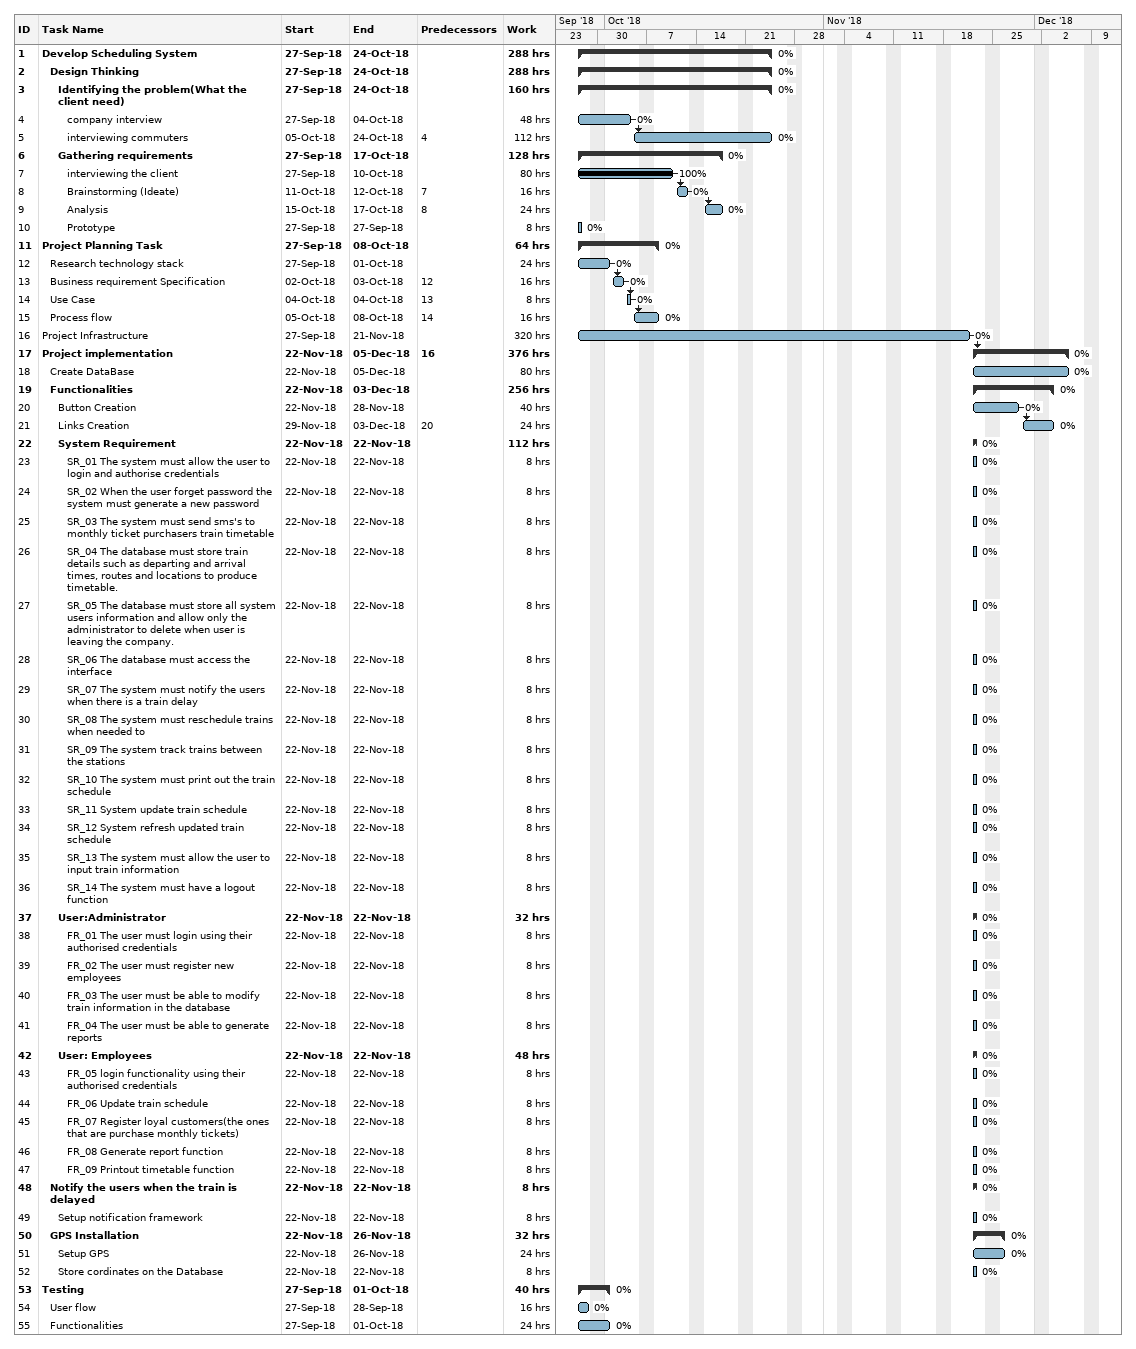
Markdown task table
| ID | Level | Task | Start | Finish | Predecessors | % complete | Work (h) |
|---|---|---|---|---|---|---|---|
| 1 | 1 | **Develop Scheduling System** | 2018-09-27 | 2018-10-24 |  | 0 | 288 |
| 2 | 2 | **Design Thinking** | 2018-09-27 | 2018-10-24 |  | 0 | 288 |
| 3 | 3 | **Identifying the problem(What the client need)** | 2018-09-27 | 2018-10-24 |  | 0 | 160 |
| 4 | 4 | company interview | 2018-09-27 | 2018-10-04 |  | 0 | 48 |
| 5 | 4 | interviewing commuters | 2018-10-05 | 2018-10-24 | 4 | 0 | 112 |
| 6 | 3 | **Gathering requirements** | 2018-09-27 | 2018-10-17 |  | 0 | 128 |
| 7 | 4 | interviewing the client | 2018-09-27 | 2018-10-10 |  | 100 | 80 |
| 8 | 4 | Brainstorming (Ideate) | 2018-10-11 | 2018-10-12 | 7 | 0 | 16 |
| 9 | 4 | Analysis | 2018-10-15 | 2018-10-17 | 8 | 0 | 24 |
| 10 | 4 | Prototype | 2018-09-27 | 2018-09-27 |  | 0 | 8 |
| 11 | 1 | **Project Planning Task** | 2018-09-27 | 2018-10-08 |  | 0 | 64 |
| 12 | 2 | Research technology stack | 2018-09-27 | 2018-10-01 |  | 0 | 24 |
| 13 | 2 | Business requirement Specification | 2018-10-02 | 2018-10-03 | 12 | 0 | 16 |
| 14 | 2 | Use Case | 2018-10-04 | 2018-10-04 | 13 | 0 | 8 |
| 15 | 2 | Process flow | 2018-10-05 | 2018-10-08 | 14 | 0 | 16 |
| 16 | 1 | Project Infrastructure | 2018-09-27 | 2018-11-21 |  | 0 | 320 |
| 17 | 1 | **Project implementation** | 2018-11-22 | 2018-12-05 | 16 | 0 | 376 |
| 18 | 2 | Create DataBase | 2018-11-22 | 2018-12-05 |  | 0 | 80 |
| 19 | 2 | **Functionalities** | 2018-11-22 | 2018-12-03 |  | 0 | 256 |
| 20 | 3 | Button Creation | 2018-11-22 | 2018-11-28 |  | 0 | 40 |
| 21 | 3 | Links Creation | 2018-11-29 | 2018-12-03 | 20 | 0 | 24 |
| 22 | 3 | **System Requirement** | 2018-11-22 | 2018-11-22 |  | 0 | 112 |
| 23 | 4 | SR_01 The system must allow the user to login and authorise credentials | 2018-11-22 | 2018-11-22 |  | 0 | 8 |
| 24 | 4 | SR_02 When the user forget password the system must generate a new password | 2018-11-22 | 2018-11-22 |  | 0 | 8 |
| 25 | 4 | SR_03 The system must send sms's to monthly ticket purchasers train timetable | 2018-11-22 | 2018-11-22 |  | 0 | 8 |
| 26 | 4 | SR_04 The database must store train details such as departing and arrival times, routes and locations to produce timetable. | 2018-11-22 | 2018-11-22 |  | 0 | 8 |
| 27 | 4 | SR_05 The database must store all system users information and allow only the administrator to delete when user is leaving the company. | 2018-11-22 | 2018-11-22 |  | 0 | 8 |
| 28 | 4 | SR_06 The database must access the interface | 2018-11-22 | 2018-11-22 |  | 0 | 8 |
| 29 | 4 | SR_07 The system must notify the users when there is a train delay | 2018-11-22 | 2018-11-22 |  | 0 | 8 |
| 30 | 4 | SR_08 The system must reschedule trains when needed to | 2018-11-22 | 2018-11-22 |  | 0 | 8 |
| 31 | 4 | SR_09 The system track trains between the stations | 2018-11-22 | 2018-11-22 |  | 0 | 8 |
| 32 | 4 | SR_10 The system must print out the train schedule | 2018-11-22 | 2018-11-22 |  | 0 | 8 |
| 33 | 4 | SR_11 System update train schedule | 2018-11-22 | 2018-11-22 |  | 0 | 8 |
| 34 | 4 | SR_12 System refresh updated train schedule | 2018-11-22 | 2018-11-22 |  | 0 | 8 |
| 35 | 4 | SR_13 The system must allow the user to input train information | 2018-11-22 | 2018-11-22 |  | 0 | 8 |
| 36 | 4 | SR_14 The system must have a logout function | 2018-11-22 | 2018-11-22 |  | 0 | 8 |
| 37 | 3 | **User:Administrator** | 2018-11-22 | 2018-11-22 |  | 0 | 32 |
| 38 | 4 | FR_01 The user must login using their authorised credentials | 2018-11-22 | 2018-11-22 |  | 0 | 8 |
| 39 | 4 | FR_02 The user must register new employees | 2018-11-22 | 2018-11-22 |  | 0 | 8 |
| 40 | 4 | FR_03 The user must be able to modify train information in the database | 2018-11-22 | 2018-11-22 |  | 0 | 8 |
| 41 | 4 | FR_04 The user must be able to generate reports | 2018-11-22 | 2018-11-22 |  | 0 | 8 |
| 42 | 3 | **User: Employees** | 2018-11-22 | 2018-11-22 |  | 0 | 48 |
| 43 | 4 | FR_05 login functionality using their authorised credentials | 2018-11-22 | 2018-11-22 |  | 0 | 8 |
| 44 | 4 | FR_06 Update train schedule | 2018-11-22 | 2018-11-22 |  | 0 | 8 |
| 45 | 4 | FR_07 Register loyal customers(the ones that are purchase monthly tickets) | 2018-11-22 | 2018-11-22 |  | 0 | 8 |
| 46 | 4 | FR_08 Generate report function | 2018-11-22 | 2018-11-22 |  | 0 | 8 |
| 47 | 4 | FR_09 Printout timetable function | 2018-11-22 | 2018-11-22 |  | 0 | 8 |
| 48 | 2 | **Notify the users when the train is delayed** | 2018-11-22 | 2018-11-22 |  | 0 | 8 |
| 49 | 3 | Setup notification framework | 2018-11-22 | 2018-11-22 |  | 0 | 8 |
| 50 | 2 | **GPS Installation** | 2018-11-22 | 2018-11-26 |  | 0 | 32 |
| 51 | 3 | Setup GPS | 2018-11-22 | 2018-11-26 |  | 0 | 24 |
| 52 | 3 | Store cordinates on the Database | 2018-11-22 | 2018-11-22 |  | 0 | 8 |
| 53 | 1 | **Testing** | 2018-09-27 | 2018-10-01 |  | 0 | 40 |
| 54 | 2 | User flow | 2018-09-27 | 2018-09-28 |  | 0 | 16 |
| 55 | 2 | Functionalities | 2018-09-27 | 2018-10-01 |  | 0 | 24 |
